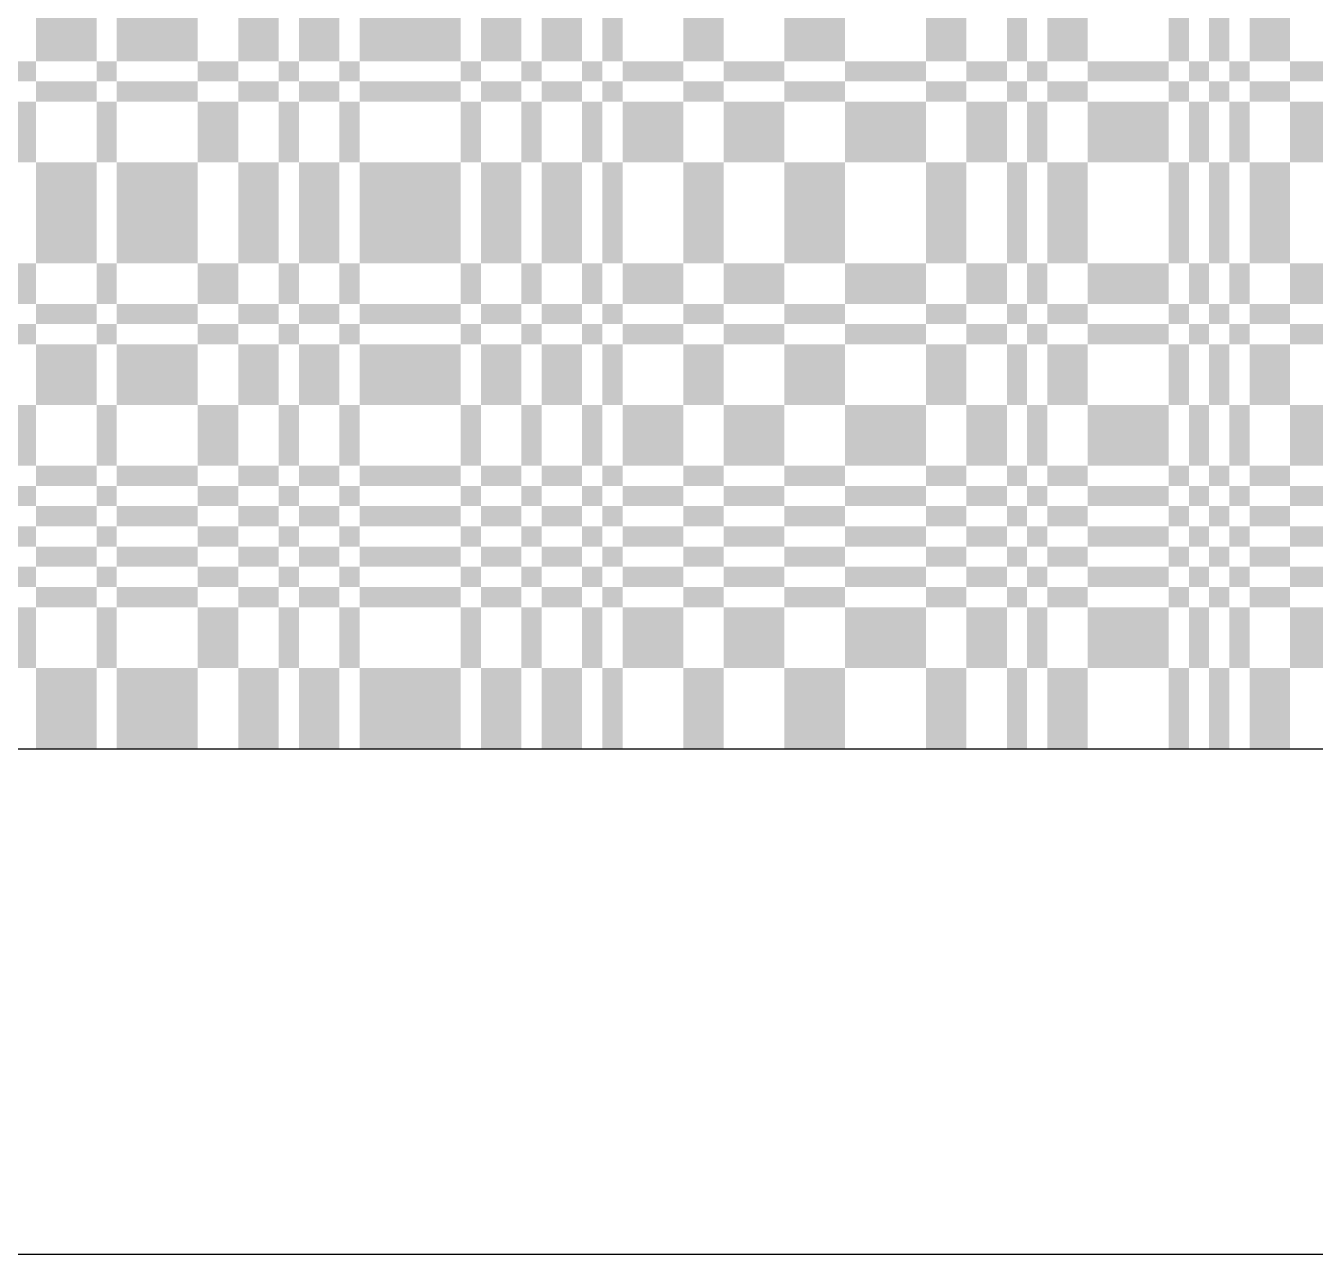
# Model space of a CAD drawing. Extents: x 0 to 200, y 0 to 200.
# Drawn here: x 100.4 to 151.4, y 0 to 48.6 of the extents above; entities that cross this region are included whole.
import ezdxf

# ---------------------------------------------------------------- set-up
doc = ezdxf.new("R2010")
doc.units = 0

msp = doc.modelspace()

# ---------------------------------------------------------------- linework, layer by layer
at = {"layer": 'CHROME'}
for points in [[(100.8, 47.2), (103.2, 47.2), (100.8, 49.6), (103.2, 49.6)], [(104, 47.2), (107.2, 47.2), (104, 49.6), (107.2, 49.6)], [(108.8, 47.2), (110.4, 47.2), (108.8, 49.6), (110.4, 49.6)], [(111.2, 47.2), (112.8, 47.2), (111.2, 49.6), (112.8, 49.6)], [(113.6, 47.2), (117.6, 47.2), (113.6, 49.6), (117.6, 49.6)], [(118.4, 47.2), (120, 47.2), (118.4, 49.6), (120, 49.6)], [(120.8, 47.2), (122.4, 47.2), (120.8, 49.6), (122.4, 49.6)], [(123.2, 47.2), (124, 47.2), (123.2, 49.6), (124, 49.6)], [(126.4, 47.2), (128, 47.2), (126.4, 49.6), (128, 49.6)], [(130.4, 47.2), (132.8, 47.2), (130.4, 49.6), (132.8, 49.6)], [(136, 47.2), (137.6, 47.2), (136, 49.6), (137.6, 49.6)], [(139.2, 47.2), (140, 47.2), (139.2, 49.6), (140, 49.6)], [(140.8, 47.2), (142.4, 47.2), (140.8, 49.6), (142.4, 49.6)], [(145.6, 47.2), (146.4, 47.2), (145.6, 49.6), (146.4, 49.6)], [(147.2, 47.2), (148, 47.2), (147.2, 49.6), (148, 49.6)], [(148.8, 47.2), (150.4, 47.2), (148.8, 49.6), (150.4, 49.6)], [(100, 46.4), (100.8, 46.4), (100, 47.2), (100.8, 47.2)], [(103.2, 46.4), (104, 46.4), (103.2, 47.2), (104, 47.2)], [(107.2, 46.4), (108.8, 46.4), (107.2, 47.2), (108.8, 47.2)], [(110.4, 46.4), (111.2, 46.4), (110.4, 47.2), (111.2, 47.2)], [(112.8, 46.4), (113.6, 46.4), (112.8, 47.2), (113.6, 47.2)], [(117.6, 46.4), (118.4, 46.4), (117.6, 47.2), (118.4, 47.2)], [(120, 46.4), (120.8, 46.4), (120, 47.2), (120.8, 47.2)], [(122.4, 46.4), (123.2, 46.4), (122.4, 47.2), (123.2, 47.2)], [(124, 46.4), (126.4, 46.4), (124, 47.2), (126.4, 47.2)], [(128, 46.4), (130.4, 46.4), (128, 47.2), (130.4, 47.2)], [(132.8, 46.4), (136, 46.4), (132.8, 47.2), (136, 47.2)], [(137.6, 46.4), (139.2, 46.4), (137.6, 47.2), (139.2, 47.2)], [(140, 46.4), (140.8, 46.4), (140, 47.2), (140.8, 47.2)], [(142.4, 46.4), (145.6, 46.4), (142.4, 47.2), (145.6, 47.2)], [(146.4, 46.4), (147.2, 46.4), (146.4, 47.2), (147.2, 47.2)], [(148, 46.4), (148.8, 46.4), (148, 47.2), (148.8, 47.2)], [(150.4, 46.4), (152.8, 46.4), (150.4, 47.2), (152.8, 47.2)], [(100.8, 45.6), (103.2, 45.6), (100.8, 46.4), (103.2, 46.4)], [(104, 45.6), (107.2, 45.6), (104, 46.4), (107.2, 46.4)], [(108.8, 45.6), (110.4, 45.6), (108.8, 46.4), (110.4, 46.4)], [(111.2, 45.6), (112.8, 45.6), (111.2, 46.4), (112.8, 46.4)], [(113.6, 45.6), (117.6, 45.6), (113.6, 46.4), (117.6, 46.4)], [(118.4, 45.6), (120, 45.6), (118.4, 46.4), (120, 46.4)], [(120.8, 45.6), (122.4, 45.6), (120.8, 46.4), (122.4, 46.4)], [(123.2, 45.6), (124, 45.6), (123.2, 46.4), (124, 46.4)], [(126.4, 45.6), (128, 45.6), (126.4, 46.4), (128, 46.4)], [(130.4, 45.6), (132.8, 45.6), (130.4, 46.4), (132.8, 46.4)], [(136, 45.6), (137.6, 45.6), (136, 46.4), (137.6, 46.4)], [(139.2, 45.6), (140, 45.6), (139.2, 46.4), (140, 46.4)], [(140.8, 45.6), (142.4, 45.6), (140.8, 46.4), (142.4, 46.4)], [(145.6, 45.6), (146.4, 45.6), (145.6, 46.4), (146.4, 46.4)], [(147.2, 45.6), (148, 45.6), (147.2, 46.4), (148, 46.4)], [(148.8, 45.6), (150.4, 45.6), (148.8, 46.4), (150.4, 46.4)], [(100, 43.2), (100.8, 43.2), (100, 45.6), (100.8, 45.6)], [(103.2, 43.2), (104, 43.2), (103.2, 45.6), (104, 45.6)], [(107.2, 43.2), (108.8, 43.2), (107.2, 45.6), (108.8, 45.6)], [(110.4, 43.2), (111.2, 43.2), (110.4, 45.6), (111.2, 45.6)], [(112.8, 43.2), (113.6, 43.2), (112.8, 45.6), (113.6, 45.6)], [(117.6, 43.2), (118.4, 43.2), (117.6, 45.6), (118.4, 45.6)], [(120, 43.2), (120.8, 43.2), (120, 45.6), (120.8, 45.6)], [(122.4, 43.2), (123.2, 43.2), (122.4, 45.6), (123.2, 45.6)], [(124, 43.2), (126.4, 43.2), (124, 45.6), (126.4, 45.6)], [(128, 43.2), (130.4, 43.2), (128, 45.6), (130.4, 45.6)], [(132.8, 43.2), (136, 43.2), (132.8, 45.6), (136, 45.6)], [(137.6, 43.2), (139.2, 43.2), (137.6, 45.6), (139.2, 45.6)], [(140, 43.2), (140.8, 43.2), (140, 45.6), (140.8, 45.6)], [(142.4, 43.2), (145.6, 43.2), (142.4, 45.6), (145.6, 45.6)], [(146.4, 43.2), (147.2, 43.2), (146.4, 45.6), (147.2, 45.6)], [(148, 43.2), (148.8, 43.2), (148, 45.6), (148.8, 45.6)], [(150.4, 43.2), (152.8, 43.2), (150.4, 45.6), (152.8, 45.6)], [(100.8, 39.2), (103.2, 39.2), (100.8, 43.2), (103.2, 43.2)], [(104, 39.2), (107.2, 39.2), (104, 43.2), (107.2, 43.2)], [(108.8, 39.2), (110.4, 39.2), (108.8, 43.2), (110.4, 43.2)], [(111.2, 39.2), (112.8, 39.2), (111.2, 43.2), (112.8, 43.2)], [(113.6, 39.2), (117.6, 39.2), (113.6, 43.2), (117.6, 43.2)], [(118.4, 39.2), (120, 39.2), (118.4, 43.2), (120, 43.2)], [(120.8, 39.2), (122.4, 39.2), (120.8, 43.2), (122.4, 43.2)], [(123.2, 39.2), (124, 39.2), (123.2, 43.2), (124, 43.2)], [(126.4, 39.2), (128, 39.2), (126.4, 43.2), (128, 43.2)], [(130.4, 39.2), (132.8, 39.2), (130.4, 43.2), (132.8, 43.2)], [(136, 39.2), (137.6, 39.2), (136, 43.2), (137.6, 43.2)], [(139.2, 39.2), (140, 39.2), (139.2, 43.2), (140, 43.2)], [(140.8, 39.2), (142.4, 39.2), (140.8, 43.2), (142.4, 43.2)], [(145.6, 39.2), (146.4, 39.2), (145.6, 43.2), (146.4, 43.2)], [(147.2, 39.2), (148, 39.2), (147.2, 43.2), (148, 43.2)], [(148.8, 39.2), (150.4, 39.2), (148.8, 43.2), (150.4, 43.2)], [(100, 37.6), (100.8, 37.6), (100, 39.2), (100.8, 39.2)], [(103.2, 37.6), (104, 37.6), (103.2, 39.2), (104, 39.2)], [(107.2, 37.6), (108.8, 37.6), (107.2, 39.2), (108.8, 39.2)], [(110.4, 37.6), (111.2, 37.6), (110.4, 39.2), (111.2, 39.2)], [(112.8, 37.6), (113.6, 37.6), (112.8, 39.2), (113.6, 39.2)], [(117.6, 37.6), (118.4, 37.6), (117.6, 39.2), (118.4, 39.2)], [(120, 37.6), (120.8, 37.6), (120, 39.2), (120.8, 39.2)], [(122.4, 37.6), (123.2, 37.6), (122.4, 39.2), (123.2, 39.2)], [(124, 37.6), (126.4, 37.6), (124, 39.2), (126.4, 39.2)], [(128, 37.6), (130.4, 37.6), (128, 39.2), (130.4, 39.2)], [(132.8, 37.6), (136, 37.6), (132.8, 39.2), (136, 39.2)], [(137.6, 37.6), (139.2, 37.6), (137.6, 39.2), (139.2, 39.2)], [(140, 37.6), (140.8, 37.6), (140, 39.2), (140.8, 39.2)], [(142.4, 37.6), (145.6, 37.6), (142.4, 39.2), (145.6, 39.2)], [(146.4, 37.6), (147.2, 37.6), (146.4, 39.2), (147.2, 39.2)], [(148, 37.6), (148.8, 37.6), (148, 39.2), (148.8, 39.2)], [(150.4, 37.6), (152.8, 37.6), (150.4, 39.2), (152.8, 39.2)], [(100.8, 36.8), (103.2, 36.8), (100.8, 37.6), (103.2, 37.6)], [(104, 36.8), (107.2, 36.8), (104, 37.6), (107.2, 37.6)], [(108.8, 36.8), (110.4, 36.8), (108.8, 37.6), (110.4, 37.6)], [(111.2, 36.8), (112.8, 36.8), (111.2, 37.6), (112.8, 37.6)], [(113.6, 36.8), (117.6, 36.8), (113.6, 37.6), (117.6, 37.6)], [(118.4, 36.8), (120, 36.8), (118.4, 37.6), (120, 37.6)], [(120.8, 36.8), (122.4, 36.8), (120.8, 37.6), (122.4, 37.6)], [(123.2, 36.8), (124, 36.8), (123.2, 37.6), (124, 37.6)], [(126.4, 36.8), (128, 36.8), (126.4, 37.6), (128, 37.6)], [(130.4, 36.8), (132.8, 36.8), (130.4, 37.6), (132.8, 37.6)], [(136, 36.8), (137.6, 36.8), (136, 37.6), (137.6, 37.6)], [(139.2, 36.8), (140, 36.8), (139.2, 37.6), (140, 37.6)], [(140.8, 36.8), (142.4, 36.8), (140.8, 37.6), (142.4, 37.6)], [(145.6, 36.8), (146.4, 36.8), (145.6, 37.6), (146.4, 37.6)], [(147.2, 36.8), (148, 36.8), (147.2, 37.6), (148, 37.6)], [(148.8, 36.8), (150.4, 36.8), (148.8, 37.6), (150.4, 37.6)], [(100, 36), (100.8, 36), (100, 36.8), (100.8, 36.8)], [(103.2, 36), (104, 36), (103.2, 36.8), (104, 36.8)], [(107.2, 36), (108.8, 36), (107.2, 36.8), (108.8, 36.8)], [(110.4, 36), (111.2, 36), (110.4, 36.8), (111.2, 36.8)], [(112.8, 36), (113.6, 36), (112.8, 36.8), (113.6, 36.8)], [(117.6, 36), (118.4, 36), (117.6, 36.8), (118.4, 36.8)], [(120, 36), (120.8, 36), (120, 36.8), (120.8, 36.8)], [(122.4, 36), (123.2, 36), (122.4, 36.8), (123.2, 36.8)], [(124, 36), (126.4, 36), (124, 36.8), (126.4, 36.8)], [(128, 36), (130.4, 36), (128, 36.8), (130.4, 36.8)], [(132.8, 36), (136, 36), (132.8, 36.8), (136, 36.8)], [(137.6, 36), (139.2, 36), (137.6, 36.8), (139.2, 36.8)], [(140, 36), (140.8, 36), (140, 36.8), (140.8, 36.8)], [(142.4, 36), (145.6, 36), (142.4, 36.8), (145.6, 36.8)], [(146.4, 36), (147.2, 36), (146.4, 36.8), (147.2, 36.8)], [(148, 36), (148.8, 36), (148, 36.8), (148.8, 36.8)], [(150.4, 36), (152.8, 36), (150.4, 36.8), (152.8, 36.8)], [(100.8, 33.6), (103.2, 33.6), (100.8, 36), (103.2, 36)], [(104, 33.6), (107.2, 33.6), (104, 36), (107.2, 36)], [(108.8, 33.6), (110.4, 33.6), (108.8, 36), (110.4, 36)], [(111.2, 33.6), (112.8, 33.6), (111.2, 36), (112.8, 36)], [(113.6, 33.6), (117.6, 33.6), (113.6, 36), (117.6, 36)], [(118.4, 33.6), (120, 33.6), (118.4, 36), (120, 36)], [(120.8, 33.6), (122.4, 33.6), (120.8, 36), (122.4, 36)], [(123.2, 33.6), (124, 33.6), (123.2, 36), (124, 36)], [(126.4, 33.6), (128, 33.6), (126.4, 36), (128, 36)], [(130.4, 33.6), (132.8, 33.6), (130.4, 36), (132.8, 36)], [(136, 33.6), (137.6, 33.6), (136, 36), (137.6, 36)], [(139.2, 33.6), (140, 33.6), (139.2, 36), (140, 36)], [(140.8, 33.6), (142.4, 33.6), (140.8, 36), (142.4, 36)], [(145.6, 33.6), (146.4, 33.6), (145.6, 36), (146.4, 36)], [(147.2, 33.6), (148, 33.6), (147.2, 36), (148, 36)], [(148.8, 33.6), (150.4, 33.6), (148.8, 36), (150.4, 36)], [(100, 31.2), (100.8, 31.2), (100, 33.6), (100.8, 33.6)], [(103.2, 31.2), (104, 31.2), (103.2, 33.6), (104, 33.6)], [(107.2, 31.2), (108.8, 31.2), (107.2, 33.6), (108.8, 33.6)], [(110.4, 31.2), (111.2, 31.2), (110.4, 33.6), (111.2, 33.6)], [(112.8, 31.2), (113.6, 31.2), (112.8, 33.6), (113.6, 33.6)], [(117.6, 31.2), (118.4, 31.2), (117.6, 33.6), (118.4, 33.6)], [(120, 31.2), (120.8, 31.2), (120, 33.6), (120.8, 33.6)], [(122.4, 31.2), (123.2, 31.2), (122.4, 33.6), (123.2, 33.6)], [(124, 31.2), (126.4, 31.2), (124, 33.6), (126.4, 33.6)], [(128, 31.2), (130.4, 31.2), (128, 33.6), (130.4, 33.6)], [(132.8, 31.2), (136, 31.2), (132.8, 33.6), (136, 33.6)], [(137.6, 31.2), (139.2, 31.2), (137.6, 33.6), (139.2, 33.6)], [(140, 31.2), (140.8, 31.2), (140, 33.6), (140.8, 33.6)], [(142.4, 31.2), (145.6, 31.2), (142.4, 33.6), (145.6, 33.6)], [(146.4, 31.2), (147.2, 31.2), (146.4, 33.6), (147.2, 33.6)], [(148, 31.2), (148.8, 31.2), (148, 33.6), (148.8, 33.6)], [(150.4, 31.2), (152.8, 31.2), (150.4, 33.6), (152.8, 33.6)], [(100.8, 30.4), (103.2, 30.4), (100.8, 31.2), (103.2, 31.2)], [(104, 30.4), (107.2, 30.4), (104, 31.2), (107.2, 31.2)], [(108.8, 30.4), (110.4, 30.4), (108.8, 31.2), (110.4, 31.2)], [(111.2, 30.4), (112.8, 30.4), (111.2, 31.2), (112.8, 31.2)], [(113.6, 30.4), (117.6, 30.4), (113.6, 31.2), (117.6, 31.2)], [(118.4, 30.4), (120, 30.4), (118.4, 31.2), (120, 31.2)], [(120.8, 30.4), (122.4, 30.4), (120.8, 31.2), (122.4, 31.2)], [(123.2, 30.4), (124, 30.4), (123.2, 31.2), (124, 31.2)], [(126.4, 30.4), (128, 30.4), (126.4, 31.2), (128, 31.2)], [(130.4, 30.4), (132.8, 30.4), (130.4, 31.2), (132.8, 31.2)], [(136, 30.4), (137.6, 30.4), (136, 31.2), (137.6, 31.2)], [(139.2, 30.4), (140, 30.4), (139.2, 31.2), (140, 31.2)], [(140.8, 30.4), (142.4, 30.4), (140.8, 31.2), (142.4, 31.2)], [(145.6, 30.4), (146.4, 30.4), (145.6, 31.2), (146.4, 31.2)], [(147.2, 30.4), (148, 30.4), (147.2, 31.2), (148, 31.2)], [(148.8, 30.4), (150.4, 30.4), (148.8, 31.2), (150.4, 31.2)], [(100, 29.6), (100.8, 29.6), (100, 30.4), (100.8, 30.4)], [(103.2, 29.6), (104, 29.6), (103.2, 30.4), (104, 30.4)], [(107.2, 29.6), (108.8, 29.6), (107.2, 30.4), (108.8, 30.4)], [(110.4, 29.6), (111.2, 29.6), (110.4, 30.4), (111.2, 30.4)], [(112.8, 29.6), (113.6, 29.6), (112.8, 30.4), (113.6, 30.4)], [(117.6, 29.6), (118.4, 29.6), (117.6, 30.4), (118.4, 30.4)], [(120, 29.6), (120.8, 29.6), (120, 30.4), (120.8, 30.4)], [(122.4, 29.6), (123.2, 29.6), (122.4, 30.4), (123.2, 30.4)], [(124, 29.6), (126.4, 29.6), (124, 30.4), (126.4, 30.4)], [(128, 29.6), (130.4, 29.6), (128, 30.4), (130.4, 30.4)], [(132.8, 29.6), (136, 29.6), (132.8, 30.4), (136, 30.4)], [(137.6, 29.6), (139.2, 29.6), (137.6, 30.4), (139.2, 30.4)], [(140, 29.6), (140.8, 29.6), (140, 30.4), (140.8, 30.4)], [(142.4, 29.6), (145.6, 29.6), (142.4, 30.4), (145.6, 30.4)], [(146.4, 29.6), (147.2, 29.6), (146.4, 30.4), (147.2, 30.4)], [(148, 29.6), (148.8, 29.6), (148, 30.4), (148.8, 30.4)], [(150.4, 29.6), (152.8, 29.6), (150.4, 30.4), (152.8, 30.4)], [(100.8, 28.8), (103.2, 28.8), (100.8, 29.6), (103.2, 29.6)], [(104, 28.8), (107.2, 28.8), (104, 29.6), (107.2, 29.6)], [(108.8, 28.8), (110.4, 28.8), (108.8, 29.6), (110.4, 29.6)], [(111.2, 28.8), (112.8, 28.8), (111.2, 29.6), (112.8, 29.6)], [(113.6, 28.8), (117.6, 28.8), (113.6, 29.6), (117.6, 29.6)], [(118.4, 28.8), (120, 28.8), (118.4, 29.6), (120, 29.6)], [(120.8, 28.8), (122.4, 28.8), (120.8, 29.6), (122.4, 29.6)], [(123.2, 28.8), (124, 28.8), (123.2, 29.6), (124, 29.6)], [(126.4, 28.8), (128, 28.8), (126.4, 29.6), (128, 29.6)], [(130.4, 28.8), (132.8, 28.8), (130.4, 29.6), (132.8, 29.6)], [(136, 28.8), (137.6, 28.8), (136, 29.6), (137.6, 29.6)], [(139.2, 28.8), (140, 28.8), (139.2, 29.6), (140, 29.6)], [(140.8, 28.8), (142.4, 28.8), (140.8, 29.6), (142.4, 29.6)], [(145.6, 28.8), (146.4, 28.8), (145.6, 29.6), (146.4, 29.6)], [(147.2, 28.8), (148, 28.8), (147.2, 29.6), (148, 29.6)], [(148.8, 28.8), (150.4, 28.8), (148.8, 29.6), (150.4, 29.6)], [(100, 28), (100.8, 28), (100, 28.8), (100.8, 28.8)], [(103.2, 28), (104, 28), (103.2, 28.8), (104, 28.8)], [(107.2, 28), (108.8, 28), (107.2, 28.8), (108.8, 28.8)], [(110.4, 28), (111.2, 28), (110.4, 28.8), (111.2, 28.8)], [(112.8, 28), (113.6, 28), (112.8, 28.8), (113.6, 28.8)], [(117.6, 28), (118.4, 28), (117.6, 28.8), (118.4, 28.8)], [(120, 28), (120.8, 28), (120, 28.8), (120.8, 28.8)], [(122.4, 28), (123.2, 28), (122.4, 28.8), (123.2, 28.8)], [(124, 28), (126.4, 28), (124, 28.8), (126.4, 28.8)], [(128, 28), (130.4, 28), (128, 28.8), (130.4, 28.8)], [(132.8, 28), (136, 28), (132.8, 28.8), (136, 28.8)], [(137.6, 28), (139.2, 28), (137.6, 28.8), (139.2, 28.8)], [(140, 28), (140.8, 28), (140, 28.8), (140.8, 28.8)], [(142.4, 28), (145.6, 28), (142.4, 28.8), (145.6, 28.8)], [(146.4, 28), (147.2, 28), (146.4, 28.8), (147.2, 28.8)], [(148, 28), (148.8, 28), (148, 28.8), (148.8, 28.8)], [(150.4, 28), (152.8, 28), (150.4, 28.8), (152.8, 28.8)], [(100.8, 27.2), (103.2, 27.2), (100.8, 28), (103.2, 28)], [(104, 27.2), (107.2, 27.2), (104, 28), (107.2, 28)], [(108.8, 27.2), (110.4, 27.2), (108.8, 28), (110.4, 28)], [(111.2, 27.2), (112.8, 27.2), (111.2, 28), (112.8, 28)], [(113.6, 27.2), (117.6, 27.2), (113.6, 28), (117.6, 28)], [(118.4, 27.2), (120, 27.2), (118.4, 28), (120, 28)], [(120.8, 27.2), (122.4, 27.2), (120.8, 28), (122.4, 28)], [(123.2, 27.2), (124, 27.2), (123.2, 28), (124, 28)], [(126.4, 27.2), (128, 27.2), (126.4, 28), (128, 28)], [(130.4, 27.2), (132.8, 27.2), (130.4, 28), (132.8, 28)], [(136, 27.2), (137.6, 27.2), (136, 28), (137.6, 28)], [(139.2, 27.2), (140, 27.2), (139.2, 28), (140, 28)], [(140.8, 27.2), (142.4, 27.2), (140.8, 28), (142.4, 28)], [(145.6, 27.2), (146.4, 27.2), (145.6, 28), (146.4, 28)], [(147.2, 27.2), (148, 27.2), (147.2, 28), (148, 28)], [(148.8, 27.2), (150.4, 27.2), (148.8, 28), (150.4, 28)], [(100, 26.4), (100.8, 26.4), (100, 27.2), (100.8, 27.2)], [(103.2, 26.4), (104, 26.4), (103.2, 27.2), (104, 27.2)], [(107.2, 26.4), (108.8, 26.4), (107.2, 27.2), (108.8, 27.2)], [(110.4, 26.4), (111.2, 26.4), (110.4, 27.2), (111.2, 27.2)], [(112.8, 26.4), (113.6, 26.4), (112.8, 27.2), (113.6, 27.2)], [(117.6, 26.4), (118.4, 26.4), (117.6, 27.2), (118.4, 27.2)], [(120, 26.4), (120.8, 26.4), (120, 27.2), (120.8, 27.2)], [(122.4, 26.4), (123.2, 26.4), (122.4, 27.2), (123.2, 27.2)], [(124, 26.4), (126.4, 26.4), (124, 27.2), (126.4, 27.2)], [(128, 26.4), (130.4, 26.4), (128, 27.2), (130.4, 27.2)], [(132.8, 26.4), (136, 26.4), (132.8, 27.2), (136, 27.2)], [(137.6, 26.4), (139.2, 26.4), (137.6, 27.2), (139.2, 27.2)], [(140, 26.4), (140.8, 26.4), (140, 27.2), (140.8, 27.2)], [(142.4, 26.4), (145.6, 26.4), (142.4, 27.2), (145.6, 27.2)], [(146.4, 26.4), (147.2, 26.4), (146.4, 27.2), (147.2, 27.2)], [(148, 26.4), (148.8, 26.4), (148, 27.2), (148.8, 27.2)], [(150.4, 26.4), (152.8, 26.4), (150.4, 27.2), (152.8, 27.2)], [(100.8, 25.6), (103.2, 25.6), (100.8, 26.4), (103.2, 26.4)], [(104, 25.6), (107.2, 25.6), (104, 26.4), (107.2, 26.4)], [(108.8, 25.6), (110.4, 25.6), (108.8, 26.4), (110.4, 26.4)], [(111.2, 25.6), (112.8, 25.6), (111.2, 26.4), (112.8, 26.4)], [(113.6, 25.6), (117.6, 25.6), (113.6, 26.4), (117.6, 26.4)], [(118.4, 25.6), (120, 25.6), (118.4, 26.4), (120, 26.4)], [(120.8, 25.6), (122.4, 25.6), (120.8, 26.4), (122.4, 26.4)], [(123.2, 25.6), (124, 25.6), (123.2, 26.4), (124, 26.4)], [(126.4, 25.6), (128, 25.6), (126.4, 26.4), (128, 26.4)], [(130.4, 25.6), (132.8, 25.6), (130.4, 26.4), (132.8, 26.4)], [(136, 25.6), (137.6, 25.6), (136, 26.4), (137.6, 26.4)], [(139.2, 25.6), (140, 25.6), (139.2, 26.4), (140, 26.4)], [(140.8, 25.6), (142.4, 25.6), (140.8, 26.4), (142.4, 26.4)], [(145.6, 25.6), (146.4, 25.6), (145.6, 26.4), (146.4, 26.4)], [(147.2, 25.6), (148, 25.6), (147.2, 26.4), (148, 26.4)], [(148.8, 25.6), (150.4, 25.6), (148.8, 26.4), (150.4, 26.4)], [(100, 23.2), (100.8, 23.2), (100, 25.6), (100.8, 25.6)], [(103.2, 23.2), (104, 23.2), (103.2, 25.6), (104, 25.6)], [(107.2, 23.2), (108.8, 23.2), (107.2, 25.6), (108.8, 25.6)], [(110.4, 23.2), (111.2, 23.2), (110.4, 25.6), (111.2, 25.6)], [(112.8, 23.2), (113.6, 23.2), (112.8, 25.6), (113.6, 25.6)], [(117.6, 23.2), (118.4, 23.2), (117.6, 25.6), (118.4, 25.6)], [(120, 23.2), (120.8, 23.2), (120, 25.6), (120.8, 25.6)], [(122.4, 23.2), (123.2, 23.2), (122.4, 25.6), (123.2, 25.6)], [(124, 23.2), (126.4, 23.2), (124, 25.6), (126.4, 25.6)], [(128, 23.2), (130.4, 23.2), (128, 25.6), (130.4, 25.6)], [(132.8, 23.2), (136, 23.2), (132.8, 25.6), (136, 25.6)], [(137.6, 23.2), (139.2, 23.2), (137.6, 25.6), (139.2, 25.6)], [(140, 23.2), (140.8, 23.2), (140, 25.6), (140.8, 25.6)], [(142.4, 23.2), (145.6, 23.2), (142.4, 25.6), (145.6, 25.6)], [(146.4, 23.2), (147.2, 23.2), (146.4, 25.6), (147.2, 25.6)], [(148, 23.2), (148.8, 23.2), (148, 25.6), (148.8, 25.6)], [(150.4, 23.2), (152.8, 23.2), (150.4, 25.6), (152.8, 25.6)], [(100.8, 20), (103.2, 20), (100.8, 23.2), (103.2, 23.2)], [(104, 20), (107.2, 20), (104, 23.2), (107.2, 23.2)], [(108.8, 20), (110.4, 20), (108.8, 23.2), (110.4, 23.2)], [(111.2, 20), (112.8, 20), (111.2, 23.2), (112.8, 23.2)], [(113.6, 20), (117.6, 20), (113.6, 23.2), (117.6, 23.2)], [(118.4, 20), (120, 20), (118.4, 23.2), (120, 23.2)], [(120.8, 20), (122.4, 20), (120.8, 23.2), (122.4, 23.2)], [(123.2, 20), (124, 20), (123.2, 23.2), (124, 23.2)], [(126.4, 20), (128, 20), (126.4, 23.2), (128, 23.2)], [(130.4, 20), (132.8, 20), (130.4, 23.2), (132.8, 23.2)], [(136, 20), (137.6, 20), (136, 23.2), (137.6, 23.2)], [(139.2, 20), (140, 20), (139.2, 23.2), (140, 23.2)], [(140.8, 20), (142.4, 20), (140.8, 23.2), (142.4, 23.2)], [(145.6, 20), (146.4, 20), (145.6, 23.2), (146.4, 23.2)], [(147.2, 20), (148, 20), (147.2, 23.2), (148, 23.2)], [(148.8, 20), (150.4, 20), (148.8, 23.2), (150.4, 23.2)]]:
    msp.add_solid(points, dxfattribs=at)
at = {"layer": 'OUTLINE'}
for p, q in [((20, 20), (180, 20)), ((0, 0), (200, 0))]:
    msp.add_line(p, q, dxfattribs=at)

doc.saveas('drawing.dxf')
